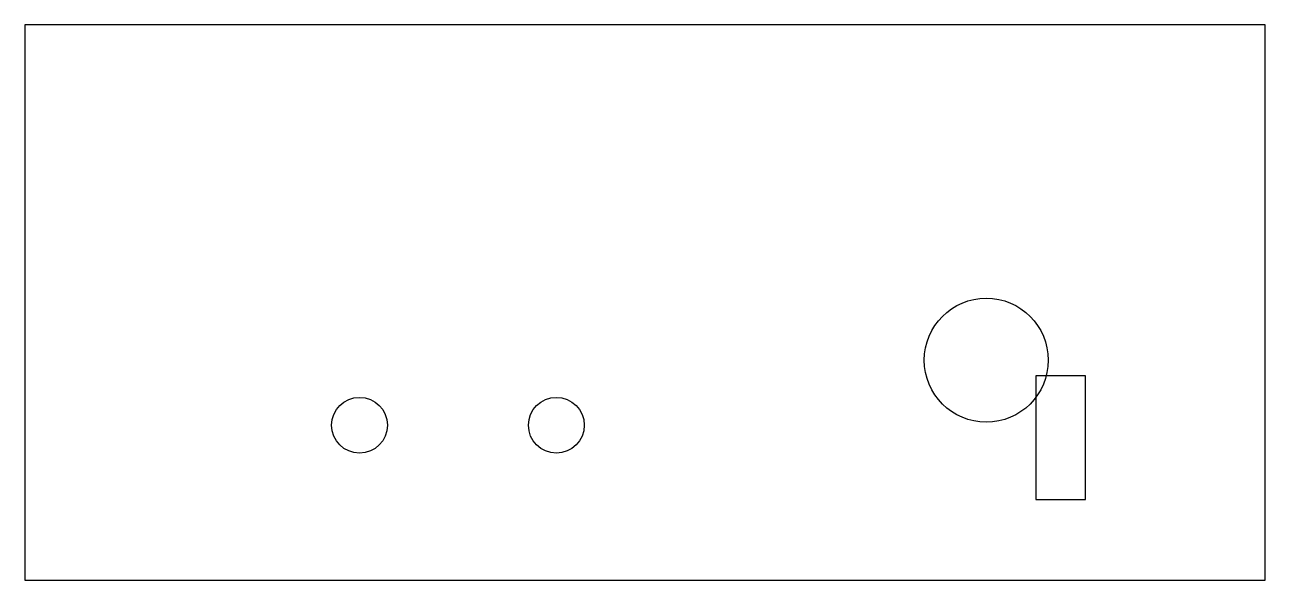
# Model space of a CAD drawing. Header units: millimetres. Extents: x 0 to 100, y 0 to 45.
import ezdxf

# ---------------------------------------------------------------- set-up
doc = ezdxf.new("R2010")
doc.units = ezdxf.units.MM
for name, color, linetype in [('CUT_HOLES', 7, 'Continuous'), ('CUT_INNER', 7, 'Continuous'), ('CUT_OUTER', 7, 'Continuous')]:
    doc.layers.add(name, color=color, linetype=linetype)

msp = doc.modelspace()

# ---------------------------------------------------------------- linework, layer by layer
at = {"layer": 'CUT_HOLES'}
for centre, radius in [((77.5508, 17.7468), 5), ((27.0002, 12.4968), 2.25), ((42.8752, 12.4968), 2.25)]:
    msp.add_circle(centre, radius, dxfattribs=at)
at = {"layer": 'CUT_INNER'}
msp.add_lwpolyline([(81.5508, 6.4968), (85.5508, 6.4968), (85.5508, 16.4968), (81.5508, 16.4968)], close=True, dxfattribs=at)
at = {"layer": 'CUT_OUTER'}
msp.add_lwpolyline([(0, 0), (100.0508, 0), (100.0508, 44.7968), (0, 44.7968)], close=True, dxfattribs=at)

doc.saveas('drawing.dxf')
